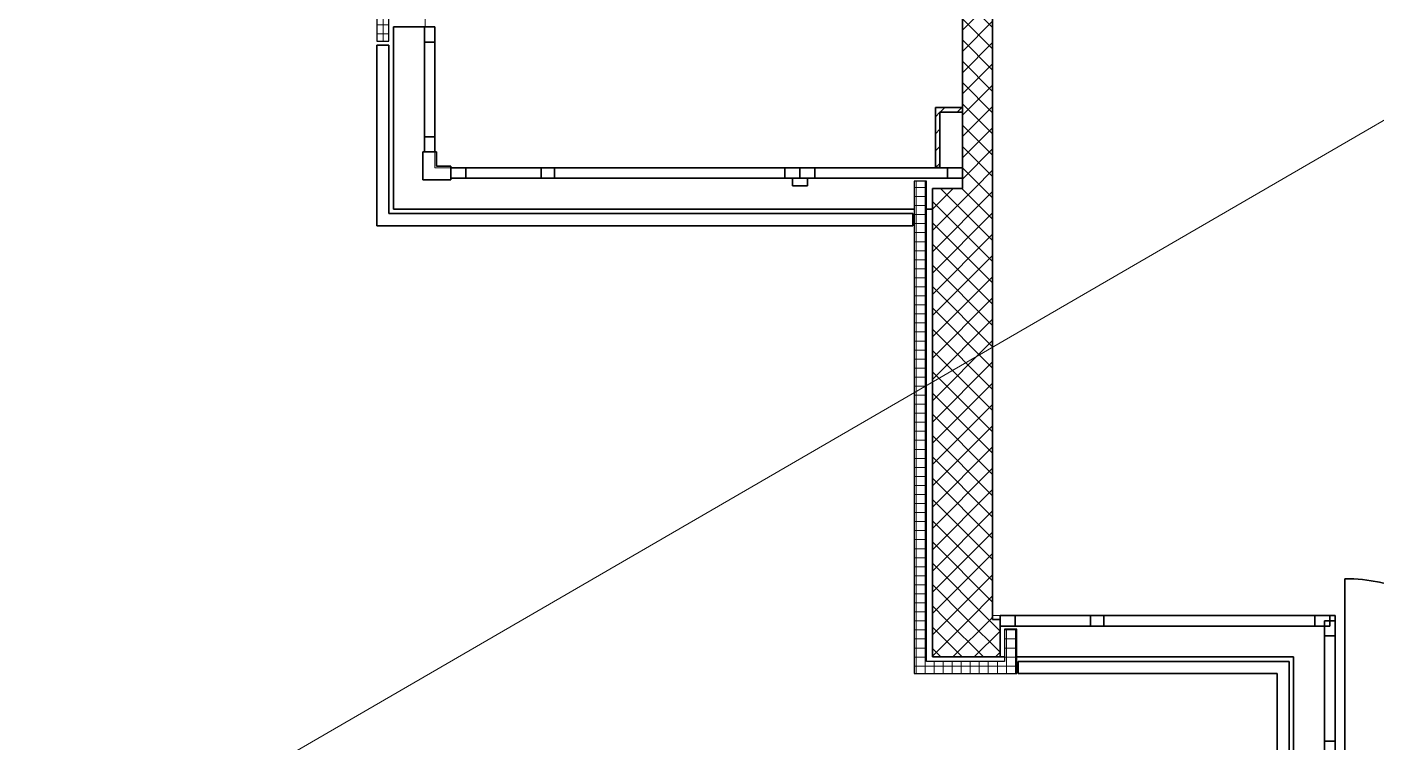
# Model space of a CAD drawing. Header units: centimetres. Extents: x -63 to 12757, y -227 to 7527.
# Drawn here: x 1227 to 2124, y 952 to 1427 of the extents above; entities that cross this region are included whole.
import ezdxf

# ---------------------------------------------------------------- set-up
doc = ezdxf.new("R2010")
doc.units = ezdxf.units.CM
for name, color, linetype, lineweight in [('A----___H_HATCH', 252, 'Continuous', 9), ('A----___J_MARKEN', 252, 'Continuous', 15), ('A----___M_0', 7, 'Continuous', 9), ('A_E--___E_WAENDE', 7, 'Continuous', 35), ('A_E0-___E_DECKEN', 7, 'Continuous', 9), ('A_M1-___E_TRENNWAENDE', 7, 'Continuous', 25), ('A_Z20___E_RAUM', 255, 'Continuous', 9)]:
    doc.layers.add(name, color=color, linetype=linetype, lineweight=lineweight)
pattern_1 = [(45, (0, 0), (-7.071068, 7.071068), []), (135, (0, 0), (-7.071068, -7.071068), [])]
pattern_2 = [(45, (0, 0), (-5.656854, 5.656854), [])]
pattern_3 = [(90, (0, 0), (-6, 4e-16), []), (180, (0, 0), (-7e-16, -6), [])]

# ---------------------------------------------------------------- blocks, each defined once
blk = doc.blocks.new('_Tür 1-flg - Rahmen - Unterlicht - _Tür 1-flg - Rahmen 10_10_30 - U 224cm-1390390-033O')
at = {"layer": 'A_E--___E_WAENDE'}
for p, q in [((-57.25, 3.5), (-57.25, 118)), ((-57.25, 3.5), (-67.25, 3.5)), ((-67.25, 3.5), (-67.25, -3.5)), ((-57.25, -3.5), (-57.25, 3.5)), ((-57.25, 3.5), (-57.25, -3.5)), ((-57.25, 3.5), (57.25, 3.5)), ((67.25, 3.5), (57.25, 3.5)), ((57.25, 3.5), (57.25, -3.5)), ((57.25, -3.5), (57.25, 3.5)), ((67.25, -3.5), (67.25, 3.5)), ((-67.25, -3.5), (-57.25, -3.5)), ((57.25, -3.5), (-57.25, -3.5)), ((57.25, -3.5), (67.25, -3.5))]:
    blk.add_line(p, q, dxfattribs=at)
blk.add_arc((-57.25, 3.5), 114.5, 0, 90, dxfattribs=at)
blk = doc.blocks.new('_Flügel 2-flg - Unterlicht - Rahmen 10cm - Unterlicht 151cm-1386236-033O')
at = {"layer": 'A_E--___E_WAENDE'}
for p, q in [((-106, 3.5), (-116, 3.5)), ((-116, 3.5), (-116, -3.5)), ((-106, -3.5), (-106, 3.5)), ((-106, 3.5), (-106, -3.5)), ((-106, 3.5), (-56, 3.5)), ((-47, 3.5), (-56, 3.5)), ((-56, 3.5), (-56, -3.5)), ((-56, -3.5), (-56, 3.5)), ((-47, -3.5), (-47, 3.5)), ((-47, 3.5), (-47, -3.5)), ((-47, 3.5), (106, 3.5)), ((116, 3.5), (106, 3.5)), ((106, 3.5), (106, -3.5)), ((106, 3.5), (106, -3.5)), ((116, -3.5), (116, 3.5)), ((-116, -3.5), (-106, -3.5)), ((-56, -3.5), (-106, -3.5)), ((-56, -3.5), (-47, -3.5)), ((106, -3.5), (-47, -3.5)), ((106, -3.5), (116, -3.5))]:
    blk.add_line(p, q, dxfattribs=at)
blk = doc.blocks.new('_Flügel 1-flg - Unterlicht - Rahmen 10cm - Höhe U 151cm-1386209-033O')
at = {"layer": 'A_E--___E_WAENDE'}
for p, q in [((-31.52, 3.5), (-41.52, 3.5)), ((-41.52, 3.5), (-41.52, -3.5)), ((-31.52, -3.5), (-31.52, 3.5)), ((-31.52, 3.5), (31.52, 3.5)), ((-31.52, 3.5), (-31.52, -3.5)), ((41.52, 3.5), (31.52, 3.5)), ((31.52, 3.5), (31.52, -3.5)), ((31.52, 3.5), (31.52, -3.5)), ((41.52, -3.5), (41.52, 3.5)), ((-41.52, -3.5), (-31.52, -3.5)), ((31.52, -3.5), (-31.52, -3.5)), ((31.52, -3.5), (41.52, -3.5))]:
    blk.add_line(p, q, dxfattribs=at)
blk = doc.blocks.new('_Flügel 2-flg - Unterlicht - Rahmen 10cm - Unterlicht 151cm-1390842-033O')
at = {"layer": 'A_E--___E_WAENDE'}
for p, q in [((-99.5, 3.5), (-109.5, 3.5)), ((-109.5, 3.5), (-109.5, -3.5)), ((-99.5, -3.5), (-99.5, 3.5)), ((-99.5, 3.5), (-49.5, 3.5)), ((-99.5, 3.5), (-99.5, -3.5)), ((-40.5, 3.5), (-49.5, 3.5)), ((-49.5, 3.5), (-49.5, -3.5)), ((-49.5, -3.5), (-49.5, 3.5)), ((-40.5, -3.5), (-40.5, 3.5)), ((-40.5, 3.5), (99.5, 3.5)), ((-40.5, 3.5), (-40.5, -3.5)), ((109.5, 3.5), (99.5, 3.5)), ((99.5, 3.5), (99.5, -3.5)), ((99.5, 3.5), (99.5, -3.5)), ((109.5, -3.5), (109.5, 3.5)), ((-109.5, -3.5), (-99.5, -3.5)), ((-49.5, -3.5), (-99.5, -3.5)), ((-49.5, -3.5), (-40.5, -3.5)), ((99.5, -3.5), (-40.5, -3.5)), ((99.5, -3.5), (109.5, -3.5))]:
    blk.add_line(p, q, dxfattribs=at)
blk = doc.blocks.new('_Flügel 1-flg - Unterlicht - Rahmen 10cm - Höhe U 151cm-1386699-033O')
at = {"layer": 'A_E--___E_WAENDE'}
for p, q in [((-35, 3.5), (-45, 3.5)), ((-45, 3.5), (-45, -3.5)), ((-35, -3.5), (-35, 3.5)), ((-35, 3.5), (35, 3.5)), ((-35, 3.5), (-35, -3.5)), ((45, 3.5), (35, 3.5)), ((35, 3.5), (35, -3.5)), ((35, 3.5), (35, -3.5)), ((45, -3.5), (45, 3.5)), ((-45, -3.5), (-35, -3.5)), ((35, -3.5), (-35, -3.5)), ((35, -3.5), (45, -3.5))]:
    blk.add_line(p, q, dxfattribs=at)
blk = doc.blocks.new('_Flügel 1-flg - Unterlicht - Rahmen 10cm - Höhe U 151cm-1386238-033O')
at = {"layer": 'A_E--___E_WAENDE'}
for p, q in [((-44, 3.5), (-54, 3.5)), ((-54, 3.5), (-54, -3.5)), ((-44, -3.5), (-44, 3.5)), ((-44, 3.5), (-44, -3.5)), ((-44, 3.5), (44, 3.5)), ((54, 3.5), (44, 3.5)), ((44, 3.5), (44, -3.5)), ((44, 3.5), (44, -3.5)), ((54, -3.5), (54, 3.5)), ((-54, -3.5), (-44, -3.5)), ((44, -3.5), (-44, -3.5)), ((44, -3.5), (54, -3.5))]:
    blk.add_line(p, q, dxfattribs=at)
blk = doc.blocks.new('Rechteckiger Pfosten - Deckpfosten 5 x 10-1386239-033O')
at = {"layer": 'A_E--___E_WAENDE'}
for p, q in [((-5, 8.5), (5, 8.5)), ((-5, 3.5), (-5, 8.5)), ((5, 3.5), (-5, 3.5)), ((5, 8.5), (5, 3.5))]:
    blk.add_line(p, q, dxfattribs=at)
blk = doc.blocks.new('Linker Eckpfosten - L 17 x 17-1386240-033O')
at = {"layer": 'A_E--___E_WAENDE'}
for p, q in [((4.5, 4.5), (-14, 4.5)), ((-14, 4.5), (-14, -4.5)), ((4.5, -14), (4.5, 4.5)), ((-14, -4.5), (-4.5, -4.5)), ((-4.5, -4.5), (-4.5, -14)), ((-4.5, -14), (4.5, -14))]:
    blk.add_line(p, q, dxfattribs=at)

msp = doc.modelspace()

# ---------------------------------------------------------------- hatches: boundary and pattern name
at = {"layer": 'A----___H_HATCH'}
h = msp.add_hatch(dxfattribs=at)
h.set_pattern_fill('FP_2', color=256, style=0, pattern_type=2)
h.set_pattern_definition(pattern_1)
h.paths.add_polyline_path([(1868.84, 1319.38), (1868.84, 1741.66), (1848.84, 1741.66), (1848.84, 1319.38)], flags=0)
h.paths.add_polyline_path([(1848.84, 1829.66), (1868.84, 1829.66), (1868.84, 2278.63), (1848.84, 2278.63), (1848.84, 1899.29)], flags=0)
h = msp.add_hatch(dxfattribs=at)
h.set_pattern_fill('FP_1', color=256, style=0, pattern_type=2)
h.set_pattern_definition(pattern_3)
h.paths.add_polyline_path([(1467.84, 1417.16), (1467.84, 2267.16), (1459.84, 2267.16), (1459.84, 1417.16)], flags=0)
h = msp.add_hatch(dxfattribs=at)
h.set_pattern_fill('FP_18', color=256, style=0, pattern_type=2)
h.set_pattern_definition(pattern_2)
h.paths.add_polyline_path([(1848.84, 1370.16), (1848.84, 1373.16), (1830.84, 1373.16), (1830.84, 1370.16), (1833.84, 1370.16)], flags=0)
h = msp.add_hatch(dxfattribs=at)
h.set_pattern_fill('FP_18', color=256, style=0, pattern_type=2)
h.set_pattern_definition(pattern_2)
h.paths.add_polyline_path([(1833.84, 1333.19), (1833.84, 1370.16), (1830.84, 1370.16), (1830.84, 1333.19)], flags=0)
h = msp.add_hatch(dxfattribs=at)
h.set_pattern_fill('FP_1', color=256, style=0, pattern_type=2)
h.set_pattern_definition(pattern_3)
h.paths.add_polyline_path([(1824.84, 997.06), (1824.84, 1324.16), (1816.84, 1324.16), (1816.84, 997.06)], flags=0)
h = msp.add_hatch(dxfattribs=at)
h.set_pattern_fill('FP_2', color=256, style=0, pattern_type=2)
h.set_pattern_definition(pattern_1)
h.paths.add_polyline_path([(1868.84, 1033.06), (1868.84, 1319.38), (1828.84, 1319.38), (1828.84, 1033.06)], flags=0)
h = msp.add_hatch(dxfattribs=at)
h.set_pattern_fill('FP_2', color=256, style=0, pattern_type=2)
h.set_pattern_definition(pattern_1)
h.paths.add_polyline_path([(1828.84, 1008.06), (1873.84, 1008.06), (1873.84, 1033.06), (1828.84, 1033.06)], flags=0)
h = msp.add_hatch(dxfattribs=at)
h.set_pattern_fill('FP_1', color=256, style=0, pattern_type=2)
h.set_pattern_definition(pattern_3)
h.paths.add_polyline_path([(1884.84, 1005.06), (1884.84, 1026.56), (1876.84, 1026.56), (1876.84, 1005.06)], flags=0)
h = msp.add_hatch(dxfattribs=at)
h.set_pattern_fill('FP_1', color=256, style=0, pattern_type=2)
h.set_pattern_definition(pattern_3)
h.paths.add_polyline_path([(1824.84, 997.06), (1884.84, 997.06), (1884.84, 1005.06), (1824.84, 1005.06)], flags=0)

# ---------------------------------------------------------------- linework, layer by layer
at = {"layer": 'A----___J_MARKEN'}
msp.add_line((246.8, 273.69), (11178.37, 6609.72), dxfattribs=at)
at = {"layer": 'A----___M_0'}
msp.add_line((1868.84, 1035.56), (2096.34, 1035.56), dxfattribs=at)
at = {"layer": 'A_E--___E_WAENDE'}
for p, q in [((1848.84, 1741.66), (1848.84, 1319.38)), ((1868.84, 1319.38), (1868.84, 1741.66)), ((1470.84, 1333.13), (1470.84, 1426.66)), ((1498.34, 1426.66), (1470.84, 1426.66)), ((1498.34, 1426.66), (1498.34, 1343.63)), ((1459.84, 1302.63), (1459.84, 1414.66)), ((1459.84, 1414.66), (1467.84, 1414.66)), ((1467.84, 1414.66), (1467.84, 1302.63)), ((1848.84, 1373.16), (1830.84, 1373.16)), ((1830.84, 1373.16), (1830.84, 1370.16)), ((1848.84, 1370.16), (1848.84, 1373.16)), ((1830.84, 1370.16), (1830.84, 1333.19)), ((1833.84, 1370.16), (1848.84, 1370.16)), ((1833.84, 1333.19), (1833.84, 1370.16)), ((1470.84, 1333.13), (1470.84, 1305.63)), ((1508.84, 1333.13), (1848.84, 1333.13)), ((1830.84, 1333.19), (1833.84, 1333.19)), ((1848.84, 1319.38), (1848.84, 1333.13)), ((1828.84, 1319.38), (1828.84, 1033.06)), ((1848.84, 1319.38), (1828.84, 1319.38)), ((1828.84, 1305.63), (1828.84, 1319.38)), ((1828.84, 1319.38), (1848.84, 1319.38)), ((1868.84, 1033.06), (1868.84, 1319.38)), ((1459.84, 1302.63), (1459.84, 1294.63)), ((1467.84, 1302.63), (1815.84, 1302.63)), ((1816.84, 1305.63), (1470.84, 1305.63)), ((1815.84, 1294.63), (1815.84, 1302.63)), ((1828.84, 1305.63), (1824.84, 1305.63)), ((1815.84, 1294.63), (1459.84, 1294.63)), ((1828.84, 1033.06), (1828.84, 1008.06)), ((1873.84, 1033.06), (1868.84, 1033.06)), ((1873.84, 1035.54), (2068.84, 1035.54)), ((1873.84, 1035.54), (1873.84, 1008.04)), ((1873.84, 1008.06), (1873.84, 1033.06)), ((2096.34, 1035.54), (2068.84, 1035.54)), ((2096.34, 1035.54), (2096.34, 945.54)), ((1828.84, 1008.06), (1873.84, 1008.06)), ((1876.84, 1008.04), (1873.84, 1008.04)), ((2068.84, 1008.04), (1884.84, 1008.04)), ((1885.84, 1005.04), (2057.84, 1005.04)), ((1885.84, 997.04), (1885.84, 1005.04)), ((2065.84, 1005.04), (2057.84, 1005.04)), ((2065.84, 1005.04), (2065.84, 755.06)), ((2068.84, 942.04), (2068.84, 1008.04)), ((2057.84, 997.04), (1885.84, 997.04)), ((2057.84, 755.06), (2057.84, 997.04))]:
    msp.add_line(p, q, dxfattribs=at)
at = {"layer": 'A_E0-___E_DECKEN'}
for p, q in [((1472.34, 1305.63), (1816.84, 1305.63)), ((1824.84, 1305.63), (1828.84, 1305.63)), ((1828.84, 1305.63), (1828.84, 1008.06)), ((1828.84, 1008.06), (1873.84, 1008.06)), ((2068.84, 1008.06), (2068.84, 758.06))]:
    msp.add_line(p, q, dxfattribs=at)
at = {"layer": 'A_M1-___E_TRENNWAENDE'}
for p, q in [((1459.84, 2267.16), (1459.84, 1417.16)), ((1467.84, 1417.16), (1467.84, 2267.16)), ((1459.84, 1417.16), (1467.84, 1417.16)), ((1816.84, 1324.16), (1816.84, 997.06)), ((1824.84, 1324.16), (1816.84, 1324.16)), ((1824.84, 1005.06), (1824.84, 1324.16)), ((1884.84, 1026.56), (1876.84, 1026.56)), ((1876.84, 1026.56), (1876.84, 1005.06)), ((1884.84, 1005.06), (1884.84, 1026.56)), ((1876.84, 1005.06), (1824.84, 1005.06)), ((1884.84, 997.06), (1884.84, 1005.06)), ((1816.84, 997.06), (1824.84, 997.06)), ((1824.84, 997.06), (1884.84, 997.06))]:
    msp.add_line(p, q, dxfattribs=at)
at = {"layer": 'A_Z20___E_RAUM', "flags": 128}
msp.add_lwpolyline([(2254.84, 2266.63), (2097.84, 2266.63), (2097.84, 2082.66), (2097.84, 1921.66), (1873.85, 1921.66), (1868.84, 1921.66), (1868.84, 1373.32), (1868.84, 1319.38), (1868.84, 1035.56), (2096.34, 1035.56), (2096.34, 945.56)], dxfattribs=at)
msp.add_lwpolyline([(1491.84, 1961.66), (1491.84, 1426.66), (1498.34, 1426.66), (1498.34, 1333.13), (1830.84, 1333.13), (1830.84, 1373.16), (1848.84, 1373.16), (1848.84, 1929.16), (1848.84, 2082.66), (1848.84, 2106.66), (1698.84, 2106.66), (1698.84, 1961.66)], close=True, dxfattribs=at)

# ---------------------------------------------------------------- block references
at = {"layer": 'A_E--___E_WAENDE'}
for name, p, rotation in [('_Flügel 1-flg - Unterlicht - Rahmen 10cm - Höhe U 151cm-1386209-033O', (1494.84, 1385.14), 269.9999999999998), ('Linker Eckpfosten - L 17 x 17-1386240-033O', (1494.84, 1329.63), 180), ('_Flügel 1-flg - Unterlicht - Rahmen 10cm - Höhe U 151cm-1386699-033O', (2092.84, 987.04), 270)]:
    msp.add_blockref(name, p, dxfattribs=dict(at, rotation=rotation))
for name, p in [('_Flügel 2-flg - Unterlicht - Rahmen 10cm - Unterlicht 151cm-1386236-033O', (1624.84, 1329.63)), ('_Flügel 1-flg - Unterlicht - Rahmen 10cm - Höhe U 151cm-1386238-033O', (1794.84, 1329.63)), ('_Tür 1-flg - Rahmen - Unterlicht - _Tür 1-flg - Rahmen 10_10_30 - U 224cm-1390390-033O', (2160.09, 942.04)), ('_Flügel 2-flg - Unterlicht - Rahmen 10cm - Unterlicht 151cm-1390842-033O', (1983.34, 1032.04))]:
    msp.add_blockref(name, p, dxfattribs=at)
at = {"layer": 'A_E--___E_WAENDE', "extrusion": (0, 0, -1), "rotation": 180}
msp.add_blockref('Rechteckiger Pfosten - Deckpfosten 5 x 10-1386239-033O', (-1740.84, 1329.63), dxfattribs=at)

doc.saveas('drawing.dxf')
